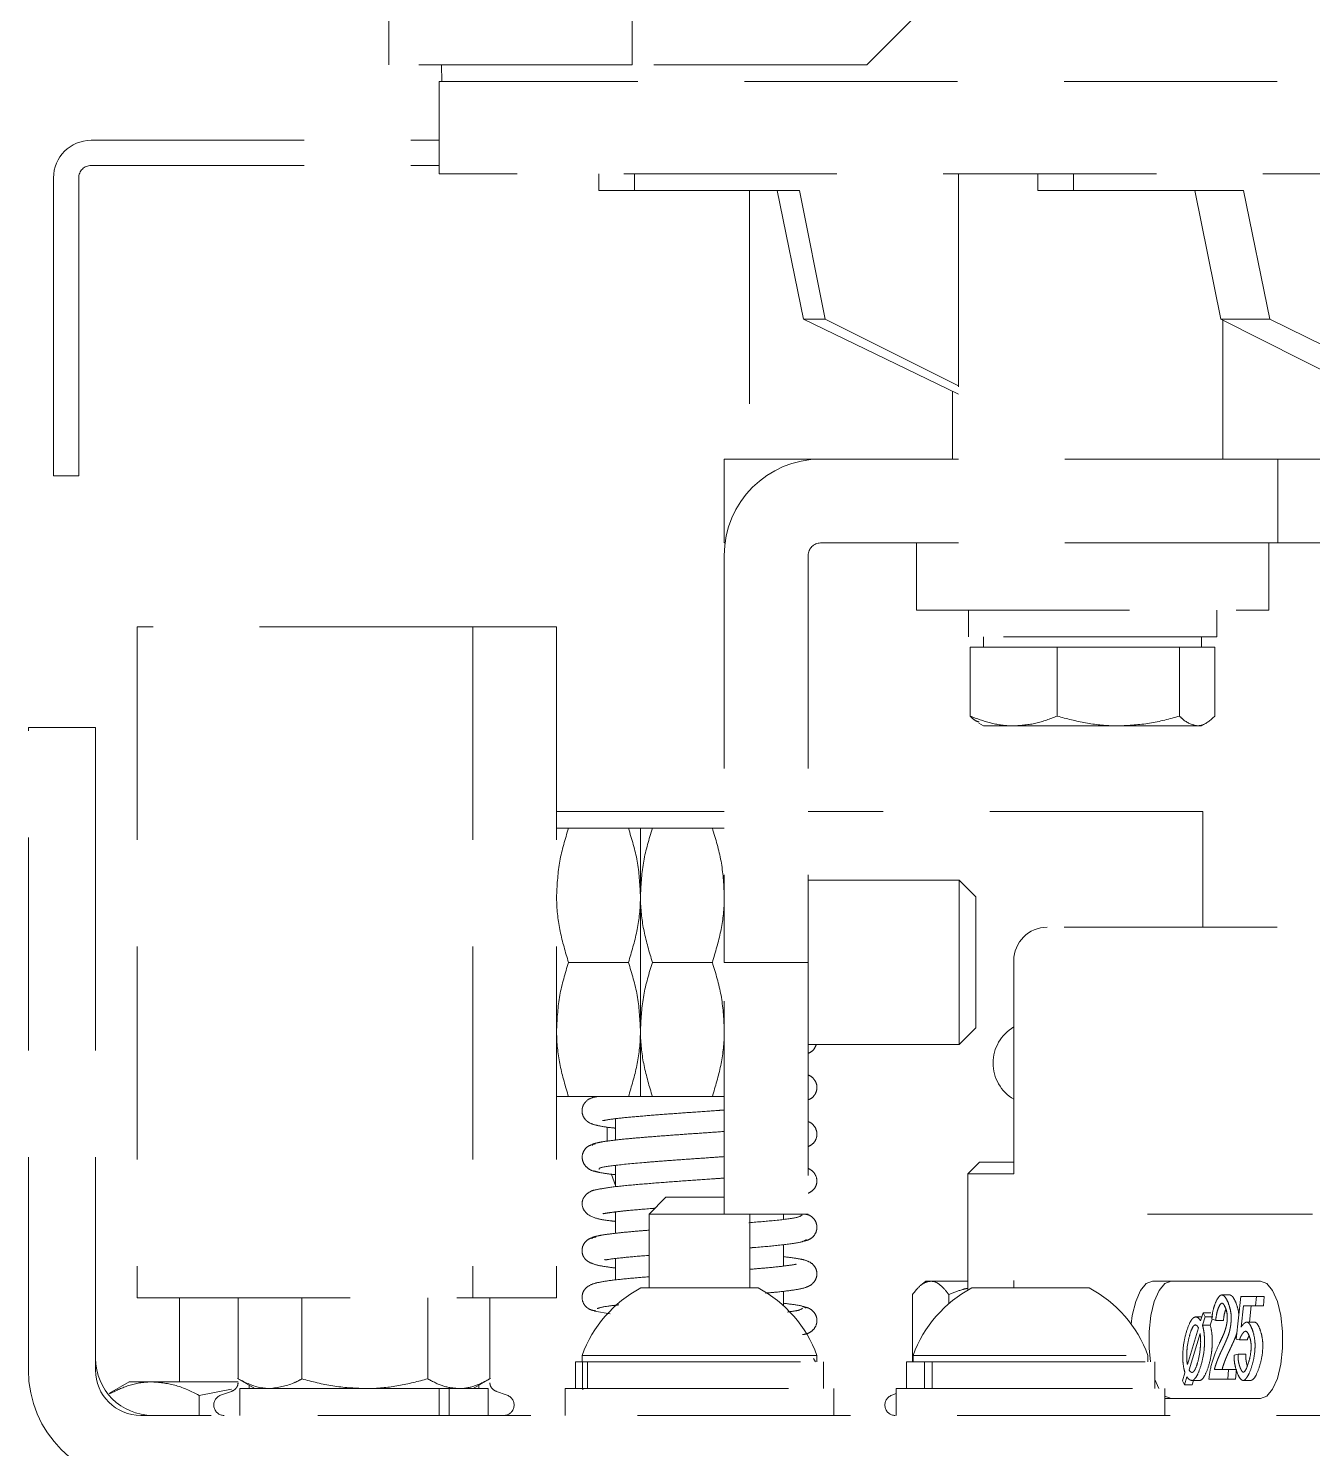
# Model space of a CAD drawing. Header units: millimetres. Extents: x 5227 to 261376, y 53707 to 123566.
# Drawn here: x 94542.3 to 94618.9, y 111475.6 to 111560.2 of the extents above; entities that cross this region are included whole.
import ezdxf

# ---------------------------------------------------------------- set-up
doc = ezdxf.new("R2010")
doc.units = ezdxf.units.MM
doc.linetypes.add('HIDDEN', pattern=[9.525, 6.35, -3.175])
doc.layers.get('0').update_dxf_attribs({"lineweight": 0})
doc.layers.add('PV_DIMENTION_SECOND_ROMANS', color=7, linetype='Continuous', lineweight=0)

# ---------------------------------------------------------------- blocks, each defined once
blk = doc.blocks.new('5251YJ5ET1M5TU')
at = {"color": 252, "linetype": 'HIDDEN', "lineweight": 0, "ltscale": 2}
for p, q in [((51936.867, 114537.852), (51936.867, 114534.852)), ((51951.367, 114534.852), (51951.367, 114537.852)), ((51965.367, 114534.852), (51968.367, 114537.852)), ((51951.367, 114534.852), (51936.867, 114534.852)), ((51940.033, 114533.852), (51940.007, 114534.852)), ((51965.367, 114534.852), (51951.367, 114534.852)), ((51939.867, 114528.352), (51939.867, 114533.852)), ((52008.867, 114533.852), (51939.867, 114533.852)), ((51919.123, 114530.352), (51939.867, 114530.352)), ((51919.123, 114528.852), (51939.867, 114528.852)), ((51916.887, 114520.352), (51916.887, 114528.115)), ((51918.387, 114520.352), (51918.387, 114528.115)), ((52077.867, 114528.352), (51939.867, 114528.352)), ((51949.391, 114527.352), (51949.391, 114528.352)), ((51951.513, 114528.352), (51951.513, 114527.352)), ((51970.815, 114528.352), (51970.815, 114511.352)), ((51975.554, 114527.352), (51975.554, 114528.352)), ((51977.676, 114528.352), (51977.676, 114527.352)), ((51949.391, 114527.352), (51951.513, 114527.352)), ((51951.513, 114527.352), (51961.349, 114527.352)), ((51958.367, 114527.352), (51958.367, 114511.352)), ((51961.592, 114519.688), (51960.019, 114527.352)), ((51961.349, 114527.352), (51962.886, 114519.688)), ((51975.554, 114527.352), (51977.676, 114527.352)), ((51977.676, 114527.352), (51987.807, 114527.352)), ((51986.451, 114519.688), (51984.92, 114527.352)), ((51987.807, 114527.352), (51989.374, 114519.688)), ((51916.887, 114510.352), (51916.887, 114520.352)), ((51918.387, 114520.352), (51918.387, 114510.352)), ((51962.886, 114519.688), (51961.592, 114519.688)), ((51970.815, 114515.216), (51961.592, 114519.688)), ((51970.815, 114515.71), (51962.886, 114519.688)), ((51989.374, 114519.688), (51986.451, 114519.688)), ((51995.546, 114515.102), (51986.451, 114519.688)), ((51986.574, 114519.626), (51986.574, 114511.352)), ((51998.773, 114515.102), (51989.374, 114519.688)), ((51970.475, 114515.38), (51970.475, 114511.352)), ((51956.867, 114506.352), (51956.867, 114511.352)), ((51962.603, 114511.352), (51956.867, 114511.352)), ((51989.867, 114511.352), (51962.603, 114511.352)), ((51989.867, 114506.352), (51989.867, 114511.352)), ((51989.867, 114511.352), (52014.867, 114511.352)), ((51918.387, 114510.352), (51916.887, 114510.352)), ((51956.867, 114506.352), (51956.914, 114506.352)), ((51989.867, 114506.352), (51962.603, 114506.352)), ((51968.315, 114506.352), (51968.315, 114502.352)), ((51989.315, 114502.352), (51989.315, 114506.352)), ((52014.867, 114506.352), (51989.867, 114506.352)), ((51956.867, 114505.615), (51956.867, 114481.352)), ((51961.867, 114505.615), (51961.867, 114481.352)), ((51968.315, 114502.352), (51989.315, 114502.352)), ((51971.415, 114502.352), (51971.415, 114500.752)), ((51971.425, 114500.752), (51971.425, 114502.352)), ((51986.215, 114500.752), (51986.215, 114502.352)), ((51941.867, 114501.352), (51921.867, 114501.352)), ((51921.867, 114501.352), (51921.867, 114461.352)), ((51946.867, 114501.352), (51941.867, 114501.352)), ((51941.867, 114501.352), (51941.867, 114461.352)), ((51946.867, 114501.352), (51946.867, 114461.352)), ((51971.425, 114500.752), (51971.415, 114500.752)), ((51986.215, 114500.752), (51971.425, 114500.752)), ((51971.523, 114500.152), (51971.523, 114496.032)), ((51971.523, 114500.152), (51974.117, 114500.152)), ((51972.315, 114500.752), (51972.315, 114500.152)), ((51974.117, 114500.152), (51976.711, 114500.152)), ((51976.711, 114500.152), (51976.711, 114496.032)), ((51976.711, 114500.152), (51980.357, 114500.152)), ((51980.357, 114500.152), (51984.003, 114500.152)), ((51984.003, 114500.152), (51984.003, 114496.032)), ((51984.003, 114500.152), (51985.054, 114500.152)), ((51985.054, 114500.152), (51986.106, 114500.152)), ((51985.315, 114500.152), (51985.315, 114500.752)), ((51986.106, 114500.152), (51986.106, 114496.032)), ((51915.387, 114495.352), (51919.387, 114495.352)), ((51915.387, 114457.052), (51915.387, 114495.352)), ((51919.387, 114495.352), (51919.387, 114485.352)), ((51972.043, 114495.609), (51972.315, 114495.452)), ((51972.315, 114495.452), (51974.117, 114495.452)), ((51974.117, 114495.452), (51980.357, 114495.452)), ((51980.357, 114495.452), (51985.054, 114495.452)), ((51985.054, 114495.452), (51985.315, 114495.452)), ((51985.315, 114495.452), (51985.586, 114495.609)), ((51956.867, 114490.352), (51946.867, 114490.352)), ((51985.387, 114490.352), (51961.867, 114490.352)), ((51985.387, 114483.452), (51985.387, 114490.352)), ((51951.152, 114489.352), (51947.581, 114489.352)), ((51951.867, 114489.352), (51951.867, 114485.352)), ((51956.152, 114489.352), (51952.581, 114489.352)), ((51970.867, 114486.252), (51961.867, 114486.252)), ((51971.867, 114485.252), (51970.867, 114486.252)), ((51970.867, 114476.452), (51970.867, 114486.252)), ((51919.387, 114457.052), (51919.387, 114485.352)), ((51951.867, 114485.352), (51951.867, 114477.352)), ((51971.867, 114485.252), (51971.867, 114477.452)), ((51951.152, 114481.352), (51947.581, 114481.352)), ((51956.152, 114481.352), (51952.581, 114481.352)), ((51956.867, 114481.352), (51961.867, 114481.352)), ((51956.867, 114466.352), (51956.867, 114481.352)), ((51961.867, 114481.352), (51961.867, 114466.352)), ((51974.117, 114481.452), (51974.117, 114461.952)), ((51951.867, 114473.352), (51951.867, 114477.352)), ((51970.867, 114476.452), (51971.867, 114477.452)), ((51961.867, 114476.452), (51970.867, 114476.452)), ((51951.152, 114473.352), (51947.581, 114473.352)), ((51956.152, 114473.352), (51952.581, 114473.352)), ((51950.387, 114472.033), (51950.387, 114470.763)), ((51949.887, 114470.702), (51949.887, 114471.541)), ((51950.387, 114468.061), (51950.135, 114468.719)), ((51950.387, 114469.259), (51950.387, 114467.984)), ((51972.077, 114469.452), (51971.387, 114468.761)), ((51971.387, 114468.761), (51971.387, 114461.824)), ((51974.117, 114468.761), (51971.387, 114468.761)), ((51974.117, 114469.452), (51972.077, 114469.452)), ((51953.387, 114467.352), (51952.387, 114466.352)), ((51953.387, 114467.352), (51956.867, 114467.352)), ((51950.387, 114466.482), (51950.387, 114465.207)), ((51952.387, 114466.352), (51952.387, 114461.952)), ((51956.867, 114466.352), (51952.387, 114466.352)), ((51961.867, 114466.352), (51956.867, 114466.352)), ((51958.387, 114461.952), (51958.387, 114466.352)), ((51960.387, 114466.043), (51960.387, 114466.352)), ((51991.93, 114466.352), (51982.097, 114466.352)), ((51960.387, 114463.254), (51960.387, 114464.531)), ((51950.387, 114463.701), (51950.387, 114462.428)), ((51951.887, 114461.952), (51957.707, 114461.952)), ((51957.707, 114461.952), (51958.887, 114461.952)), ((51968.887, 114462.352), (51968.583, 114462.11)), ((51968.887, 114462.352), (51969.166, 114462.352)), ((51969.166, 114462.352), (51971.387, 114462.352)), ((51971.617, 114461.952), (51978.617, 114461.952)), ((51982.388, 114462.352), (51988.827, 114462.352)), ((51921.867, 114461.352), (51941.867, 114461.352)), ((51924.387, 114461.352), (51924.387, 114456.352)), ((51927.881, 114461.352), (51927.881, 114456.532)), ((51931.686, 114461.352), (51931.686, 114456.532)), ((51939.192, 114461.352), (51939.192, 114456.532)), ((51941.867, 114461.352), (51946.867, 114461.352)), ((51942.892, 114461.352), (51942.892, 114456.532)), ((51960.387, 114460.899), (51960.387, 114461.752)), ((51968.078, 114457.552), (51968.078, 114461.552)), ((51970.253, 114461.02), (51970.253, 114461.552)), ((51986.524, 114461.537), (51986.987, 114461.537)), ((51987.367, 114458.892), (51987.653, 114461.449)), ((51987.653, 114461.449), (51988.578, 114461.449)), ((51988.578, 114461.449), (51988.532, 114460.881)), ((51988.578, 114461.449), (51989.041, 114461.449)), ((51988.995, 114460.881), (51989.041, 114461.449)), ((51949.135, 114460.564), (51950.071, 114460.401)), ((51950.387, 114460.92), (51950.387, 114460.899)), ((51984.939, 114460.222), (51985.328, 114460.222)), ((51985.258, 114459.989), (51985.402, 114460.47)), ((51985.522, 114460.222), (51985.371, 114459.723)), ((51985.402, 114460.47), (51985.522, 114460.222)), ((51985.865, 114460.47), (51985.402, 114460.47)), ((51985.522, 114460.222), (51985.985, 114460.222)), ((51987.813, 114460.881), (51987.672, 114459.612)), ((51988.532, 114460.881), (51987.813, 114460.881)), ((51988.168, 114459.917), (51988.276, 114460.881)), ((51988.532, 114460.881), (51988.995, 114460.881)), ((51984.467, 114457.379), (51985.129, 114459.566)), ((51985.371, 114459.723), (51985.833, 114459.723)), ((51985.833, 114459.723), (51985.946, 114460.095)), ((51986.153, 114460.016), (51985.925, 114460.104)), ((51986.153, 114460.016), (51986.616, 114460.016)), ((51988.009, 114459.917), (51988.472, 114459.917)), ((51985.222, 114459.235), (51984.564, 114457.07)), ((51987.572, 114458.854), (51987.367, 114458.892)), ((51987.572, 114458.854), (51988.035, 114458.854)), ((51948.387, 114457.932), (51948.387, 114457.552)), ((51948.387, 114457.932), (51960.028, 114457.932)), ((51960.028, 114457.932), (51962.387, 114457.932)), ((51962.306, 114457.552), (51962.187, 114457.75)), ((51962.387, 114457.552), (51962.387, 114457.932)), ((51968.117, 114457.932), (51968.117, 114457.552)), ((51968.117, 114457.932), (51982.117, 114457.932)), ((51982.117, 114457.552), (51982.117, 114457.932)), ((51987.249, 114457.947), (51987.487, 114458.008)), ((51987.949, 114458.008), (51987.487, 114458.008)), ((51947.987, 114457.552), (51947.987, 114455.952)), ((51947.987, 114457.552), (51948.405, 114457.552)), ((51948.405, 114457.552), (51948.405, 114455.952)), ((51948.71, 114457.552), (51948.405, 114457.552)), ((51948.71, 114455.952), (51948.71, 114457.552)), ((51948.71, 114457.552), (51962.787, 114457.552)), ((51962.787, 114455.952), (51962.787, 114457.552)), ((51967.717, 114457.552), (51967.717, 114455.952)), ((51967.717, 114457.552), (51968.797, 114457.552)), ((51968.797, 114457.552), (51968.797, 114455.952)), ((51969.128, 114457.552), (51968.797, 114457.552)), ((51969.128, 114457.552), (51969.25, 114457.552)), ((51969.25, 114457.552), (51982.517, 114457.552)), ((51969.25, 114455.952), (51969.25, 114457.552)), ((51982.517, 114455.952), (51982.517, 114457.552)), ((51984.172, 114456.407), (51984.321, 114456.899)), ((51986.075, 114457.086), (51986.922, 114457.086)), ((51986.922, 114457.086), (51986.878, 114456.518)), ((51986.922, 114457.086), (51987.385, 114457.086)), ((51987.34, 114456.518), (51987.385, 114457.086)), ((51921.387, 114456.352), (51920.212, 114455.674)), ((51921.387, 114456.352), (51922.78, 114456.352)), ((51922.78, 114456.352), (51927.882, 114456.352)), ((51927.487, 114455.926), (51925.558, 114455.548)), ((51927.846, 114456.553), (51928.887, 114455.952)), ((51927.987, 114455.952), (51927.987, 114454.352)), ((51939.865, 114455.952), (51927.987, 114455.952)), ((51928.541, 114456.152), (51928.541, 114455.952)), ((51939.865, 114455.952), (51939.865, 114454.352)), ((51939.891, 114455.952), (51940.475, 114455.952)), ((51940.475, 114454.352), (51940.475, 114455.952)), ((51942.787, 114455.952), (51940.475, 114455.952)), ((51941.887, 114455.952), (51942.928, 114456.553)), ((51942.232, 114456.152), (51942.232, 114455.952)), ((51942.787, 114454.352), (51942.787, 114455.952)), ((51947.387, 114455.952), (51947.387, 114454.352)), ((51947.387, 114455.952), (51947.993, 114455.952)), ((51947.993, 114455.952), (51963.387, 114455.952)), ((51948.43, 114455.952), (51948.425, 114455.887)), ((51963.387, 114454.352), (51963.387, 114455.952)), ((51967.117, 114455.952), (51967.117, 114454.352)), ((51967.117, 114455.952), (51968.497, 114455.952)), ((51968.497, 114455.952), (51983.117, 114455.952)), ((51982.517, 114456.5), (51982.756, 114455.952)), ((51983.117, 114454.352), (51983.117, 114455.952)), ((51984.291, 114456.167), (51984.172, 114456.407)), ((51984.437, 114456.651), (51984.291, 114456.167)), ((51984.291, 114456.167), (51984.753, 114456.167)), ((51984.753, 114456.167), (51984.835, 114456.438)), ((51984.753, 114456.438), (51985.215, 114456.438)), ((51986.878, 114456.518), (51985.747, 114456.518)), ((51986.878, 114456.518), (51987.34, 114456.518)), ((51987.786, 114456.434), (51988.248, 114456.434)), ((51925.558, 114454.352), (51925.558, 114455.548)), ((51927.494, 114455.788), (51926.844, 114455.552)), ((51943.93, 114455.552), (51943.228, 114455.807)), ((51967.117, 114455.651), (51966.844, 114455.552)), ((51988.827, 114455.352), (51983.117, 114455.352)), ((52345.387, 114454.352), (51922.087, 114454.352))]:
    blk.add_line(p, q, dxfattribs=at)
at = {"color": 252, "linetype": 'HIDDEN', "lineweight": 0, "ltscale": 2, "flags": 128}
for points in [[(51981.112, 114459.8), (51981.182, 114460.306), (51981.386, 114461.144), (51981.671, 114461.796), (51982.014, 114462.21), (51982.388, 114462.352)], [(51983.498, 114462.352), (51983.125, 114462.21), (51982.782, 114461.796), (51982.497, 114461.144), (51982.293, 114460.306), (51982.186, 114459.35), (51982.186, 114458.354), (51982.268, 114457.552)], [(51988.827, 114462.352), (51989.201, 114462.21), (51989.544, 114461.796), (51989.829, 114461.144), (51990.033, 114460.306), (51990.14, 114459.35), (51990.14, 114458.354), (51990.033, 114457.398), (51989.829, 114456.56), (51989.544, 114455.908), (51989.201, 114455.494), (51988.827, 114455.352)], [(51983.117, 114455.5), (51983.125, 114455.494), (51983.498, 114455.352)]]:
    blk.add_lwpolyline(points, dxfattribs=at)
at = {"color": 252, "linetype": 'HIDDEN', "lineweight": 0, "ltscale": 2}
for centre, radius, start, end in [((51919.123, 114528.115), 2.237, 90, 180), ((51919.123, 114528.115), 0.737, 90, 180), ((51962.603, 114505.615), 5.737, 90, 180), ((51962.603, 114505.615), 0.737, 90, 180), ((51976.117, 114481.452), 2, 90, 180), ((51975.387, 114475.352), 2.5, 120.5307, 239.4693), ((51955.387, 114455.371), 7.454, 118.00594, 159.90535), ((51955.387, 114455.371), 7.454, 20.09465, 61.99406), ((51975.117, 114455.371), 7.454, 118.00594, 159.90535), ((51975.117, 114455.371), 7.454, 20.09465, 61.99406), ((51922.787, 114457.752), 3.4, 180, 270), ((51922.087, 114457.052), 6.7, 180, 270), ((51922.087, 114457.052), 2.7, 180, 270), ((51927.055, 114454.971), 0.619, 110, 270), ((51943.718, 114454.971), 0.619, 270, 70), ((51967.055, 114454.971), 0.619, 110, 270)]:
    blk.add_arc(centre, radius, start, end, dxfattribs=at)
for points, knots in [([(51974.117, 114495.452), (51974.056, 114495.453), (51973.59, 114495.458), (51972.712, 114495.585), (51971.922, 114495.882), (51971.523, 114496.032)], [0, 0, 0, 0, 0.070077, 0.530778, 1, 1, 1, 1]), ([(51971.523, 114496.032), (51971.6, 114495.952), (51971.772, 114495.771), (51971.95, 114495.715), (51972.049, 114495.685)], [0, 0, 0, 0, 0.444632, 1, 1, 1, 1]), ([(51976.711, 114496.032), (51976.29, 114495.87), (51975.44, 114495.543), (51974.561, 114495.482), (51974.117, 114495.452)], [0, 0, 0, 0, 0.495458, 1, 1, 1, 1]), ([(51980.357, 114495.452), (51980.271, 114495.453), (51979.616, 114495.458), (51978.382, 114495.585), (51977.272, 114495.882), (51976.711, 114496.032)], [0, 0, 0, 0, 0.070077, 0.530778, 1, 1, 1, 1]), ([(51984.003, 114496.032), (51983.411, 114495.87), (51982.216, 114495.543), (51980.98, 114495.482), (51980.357, 114495.452)], [0, 0, 0, 0, 0.495458, 1, 1, 1, 1]), ([(51985.054, 114495.452), (51984.778, 114495.523), (51984.422, 114495.614), (51984.079, 114495.956), (51984.003, 114496.032)], [0, 0, 0, 0, 0.776287, 1, 1, 1, 1]), ([(51986.106, 114496.032), (51985.843, 114495.798), (51985.496, 114495.488), (51985.14, 114495.459), (51985.054, 114495.452)], [0, 0, 0, 0, 0.758149, 1, 1, 1, 1]), ([(51947.581, 114489.352), (51947.381, 114488.702), (51946.978, 114487.391), (51946.904, 114486.036), (51946.867, 114485.352)], [0, 0, 0, 0, 0.495458, 1, 1, 1, 1]), ([(51946.867, 114489.352), (51946.877, 114489.352), (51946.917, 114489.352), (51947.3, 114489.352), (51947.581, 114489.352)], [0, 0, 0, 0, 0.268634, 1, 1, 1, 1]), ([(51951.152, 114489.352), (51951.352, 114488.702), (51951.755, 114487.391), (51951.829, 114486.036), (51951.867, 114485.352)], [0, 0, 0, 0, 0.495458, 1, 1, 1, 1]), ([(51951.867, 114489.352), (51951.856, 114489.352), (51951.817, 114489.352), (51951.433, 114489.352), (51951.152, 114489.352)], [0, 0, 0, 0, 0.268634, 1, 1, 1, 1]), ([(51952.581, 114489.352), (51952.381, 114488.702), (51951.978, 114487.391), (51951.904, 114486.036), (51951.867, 114485.352)], [0, 0, 0, 0, 0.495458, 1, 1, 1, 1]), ([(51951.867, 114489.352), (51951.877, 114489.352), (51951.917, 114489.352), (51952.3, 114489.352), (51952.581, 114489.352)], [0, 0, 0, 0, 0.268634, 1, 1, 1, 1]), ([(51956.152, 114489.352), (51956.352, 114488.702), (51956.755, 114487.391), (51956.829, 114486.036), (51956.867, 114485.352)], [0, 0, 0, 0, 0.495458, 1, 1, 1, 1]), ([(51956.867, 114489.352), (51956.856, 114489.352), (51956.817, 114489.352), (51956.433, 114489.352), (51956.152, 114489.352)], [0, 0, 0, 0, 0.268634, 1, 1, 1, 1]), ([(51946.867, 114485.352), (51946.867, 114485.257), (51946.874, 114484.539), (51947.03, 114483.185), (51947.396, 114481.967), (51947.581, 114481.352)], [0, 0, 0, 0, 0.070086, 0.530782, 1, 1, 1, 1]), ([(51951.867, 114485.352), (51951.866, 114485.257), (51951.859, 114484.539), (51951.703, 114483.185), (51951.337, 114481.967), (51951.152, 114481.352)], [0, 0, 0, 0, 0.070086, 0.530782, 1, 1, 1, 1]), ([(51951.867, 114485.352), (51951.867, 114485.257), (51951.874, 114484.539), (51952.03, 114483.185), (51952.396, 114481.967), (51952.581, 114481.352)], [0, 0, 0, 0, 0.070086, 0.530782, 1, 1, 1, 1]), ([(51956.867, 114485.352), (51956.866, 114485.257), (51956.859, 114484.539), (51956.703, 114483.185), (51956.337, 114481.967), (51956.152, 114481.352)], [0, 0, 0, 0, 0.070086, 0.530782, 1, 1, 1, 1]), ([(52008.864, 114483.452), (52007.532, 114483.452), (52004.829, 114483.452), (52000.776, 114483.452), (51997.069, 114483.452), (51993.774, 114483.452), (51990.893, 114483.452), (51988.179, 114483.452), (51985.667, 114483.452), (51983.4, 114483.452), (51981.42, 114483.452), (51979.737, 114483.452), (51978.235, 114483.452), (51977.045, 114483.452), (51976.259, 114483.452), (51976.164, 114483.452), (51976.117, 114483.452)], [0, 0, 0, 0, 0.077637, 0.157672, 0.239953, 0.304285, 0.368608, 0.434309, 0.5, 0.565701, 0.631392, 0.695725, 0.760047, 0.842337, 0.922374, 1, 1, 1, 1]), ([(51947.581, 114481.352), (51947.381, 114480.702), (51946.978, 114479.391), (51946.904, 114478.036), (51946.867, 114477.352)], [0, 0, 0, 0, 0.495458, 1, 1, 1, 1]), ([(51951.152, 114481.352), (51951.352, 114480.702), (51951.755, 114479.391), (51951.829, 114478.036), (51951.867, 114477.352)], [0, 0, 0, 0, 0.495458, 1, 1, 1, 1]), ([(51952.581, 114481.352), (51952.381, 114480.702), (51951.978, 114479.391), (51951.904, 114478.036), (51951.867, 114477.352)], [0, 0, 0, 0, 0.495458, 1, 1, 1, 1]), ([(51956.152, 114481.352), (51956.352, 114480.702), (51956.755, 114479.391), (51956.829, 114478.036), (51956.867, 114477.352)], [0, 0, 0, 0, 0.495458, 1, 1, 1, 1]), ([(51946.867, 114477.352), (51946.867, 114477.257), (51946.874, 114476.539), (51947.03, 114475.185), (51947.396, 114473.967), (51947.581, 114473.352)], [0, 0, 0, 0, 0.070086, 0.530782, 1, 1, 1, 1]), ([(51951.867, 114477.352), (51951.866, 114477.257), (51951.859, 114476.539), (51951.703, 114475.185), (51951.337, 114473.967), (51951.152, 114473.352)], [0, 0, 0, 0, 0.070086, 0.530782, 1, 1, 1, 1]), ([(51951.867, 114477.352), (51951.867, 114477.257), (51951.874, 114476.539), (51952.03, 114475.185), (51952.396, 114473.967), (51952.581, 114473.352)], [0, 0, 0, 0, 0.070086, 0.530782, 1, 1, 1, 1]), ([(51956.867, 114477.352), (51956.866, 114477.257), (51956.859, 114476.539), (51956.703, 114475.185), (51956.337, 114473.967), (51956.152, 114473.352)], [0, 0, 0, 0, 0.070086, 0.530782, 1, 1, 1, 1]), ([(51961.867, 114475.926), (51961.975, 114475.984), (51962.199, 114476.101), (51962.297, 114476.333), (51962.348, 114476.452)], [0, 0, 0, 0, 0.487139, 1, 1, 1, 1]), ([(51961.867, 114473.172), (51961.909, 114473.184), (51962.029, 114473.218), (51962.197, 114473.368), (51962.33, 114473.584), (51962.405, 114473.851), (51962.368, 114474.157), (51962.156, 114474.488), (51961.983, 114474.606), (51961.874, 114474.64), (51961.867, 114474.642)], [0, 0, 0, 0, 0.097294, 0.278081, 0.364586, 0.450023, 0.605913, 0.735939, 0.983143, 1, 1, 1, 1]), ([(51946.867, 114473.352), (51946.877, 114473.352), (51946.917, 114473.352), (51947.3, 114473.352), (51947.581, 114473.352)], [0, 0, 0, 0, 0.268634, 1, 1, 1, 1]), ([(51949.274, 114473.352), (51949.213, 114473.34), (51948.917, 114473.282), (51948.682, 114473.166), (51948.456, 114472.859), (51948.395, 114472.652), (51948.377, 114472.433), (51948.436, 114472.194), (51948.571, 114471.987), (51948.732, 114471.846), (51948.965, 114471.717), (51949.373, 114471.613), (51949.819, 114471.532), (51950.305, 114471.483), (51950.387, 114471.475)], [0, 0, 0, 0, 0.049244, 0.238858, 0.307762, 0.33651, 0.362417, 0.41123, 0.457287, 0.503946, 0.562982, 0.725682, 0.954152, 1, 1, 1, 1]), ([(51951.867, 114473.352), (51951.856, 114473.352), (51951.817, 114473.352), (51951.433, 114473.352), (51951.152, 114473.352)], [0, 0, 0, 0, 0.268634, 1, 1, 1, 1]), ([(51951.867, 114473.352), (51951.877, 114473.352), (51951.917, 114473.352), (51952.3, 114473.352), (51952.581, 114473.352)], [0, 0, 0, 0, 0.268634, 1, 1, 1, 1]), ([(51956.867, 114473.352), (51956.856, 114473.352), (51956.817, 114473.352), (51956.433, 114473.352), (51956.152, 114473.352)], [0, 0, 0, 0, 0.268634, 1, 1, 1, 1]), ([(51949.611, 114471.933), (51949.611, 114471.93), (51949.61, 114471.913), (51949.996, 114471.999), (51950.912, 114472.103), (51952.197, 114472.215), (51953.578, 114472.323), (51955.005, 114472.426), (51956.124, 114472.501), (51956.729, 114472.547), (51956.867, 114472.557)], [0, 0, 0, 0, 0.0264, 0.169229, 0.350173, 0.515797, 0.666979, 0.806318, 0.956026, 1, 1, 1, 1]), ([(51956.867, 114471.279), (51956.447, 114471.248), (51955.603, 114471.187), (51954.29, 114471.098), (51953.004, 114471.001), (51951.8, 114470.905), (51950.74, 114470.81), (51949.878, 114470.707), (51949.281, 114470.607), (51948.973, 114470.52), (51949.003, 114470.465), (51949.013, 114470.445)], [0, 0, 0, 0, 0.109728, 0.220832, 0.335285, 0.450752, 0.567146, 0.686994, 0.807602, 0.929755, 1, 1, 1, 1]), ([(51961.867, 114470.371), (51961.971, 114470.427), (51962.195, 114470.548), (51962.36, 114470.848), (51962.395, 114471.116), (51962.361, 114471.377), (51962.213, 114471.637), (51962.011, 114471.819), (51961.893, 114471.848), (51961.867, 114471.855)], [0, 0, 0, 0, 0.179406, 0.383741, 0.488581, 0.591513, 0.783154, 0.951915, 1, 1, 1, 1]), ([(51949.188, 114470.536), (51949.049, 114470.509), (51948.81, 114470.462), (51948.535, 114470.22), (51948.375, 114469.893), (51948.401, 114469.477), (51948.646, 114469.118), (51949.016, 114468.907), (51949.273, 114468.869), (51949.399, 114468.85)], [0, 0, 0, 0, 0.146514, 0.253681, 0.385354, 0.536183, 0.694538, 0.850096, 1, 1, 1, 1]), ([(51949.411, 114469.002), (51949.398, 114469.035), (51949.363, 114469.122), (51950.334, 114469.267), (51951.821, 114469.408), (51953.329, 114469.526), (51954.575, 114469.618), (51955.783, 114469.699), (51956.535, 114469.755), (51956.867, 114469.779)], [0, 0, 0, 0, 0.130694, 0.34348, 0.563145, 0.677004, 0.792791, 0.908688, 1, 1, 1, 1]), ([(51949.113, 114468.923), (51949.253, 114468.877), (51949.478, 114468.803), (51950.137, 114468.726), (51950.387, 114468.697)], [0, 0, 0, 0, 0.62202, 1, 1, 1, 1]), ([(51961.867, 114467.595), (51961.976, 114467.649), (51962.148, 114467.733), (51962.378, 114468.09), (51962.411, 114468.507), (51962.172, 114468.915), (51961.964, 114469.024), (51961.867, 114469.075)], [0, 0, 0, 0, 0.253781, 0.399836, 0.592874, 0.809236, 1, 1, 1, 1]), ([(51956.867, 114468.502), (51956.642, 114468.485), (51955.94, 114468.432), (51954.632, 114468.345), (51953.026, 114468.226), (51951.435, 114468.098), (51950.124, 114467.97), (51949.3, 114467.823), (51948.834, 114467.722), (51948.42, 114467.315), (51948.36, 114466.857), (51948.615, 114466.323), (51949.291, 114466.06), (51949.833, 114465.979), (51950.268, 114465.931), (51950.387, 114465.917)], [0, 0, 0, 0, 0.043029, 0.134509, 0.234688, 0.342966, 0.460863, 0.569302, 0.645659, 0.701853, 0.742243, 0.792047, 0.883369, 0.968055, 1, 1, 1, 1]), ([(51949.638, 114466.389), (51949.636, 114466.386), (51949.626, 114466.368), (51949.754, 114466.397), (51950.044, 114466.439), (51950.535, 114466.504), (51951.359, 114466.589), (51952.108, 114466.653), (51952.706, 114466.698), (51952.735, 114466.701)], [0, 0, 0, 0, 0.032497, 0.156589, 0.307733, 0.483154, 0.657322, 0.983152, 1, 1, 1, 1]), ([(51961.499, 114466.302), (51961.434, 114466.25), (51961.298, 114466.143), (51960.123, 114465.986), (51958.889, 114465.885), (51958.335, 114465.839)], [0, 0, 0, 0, 0.337287, 0.702614, 1, 1, 1, 1]), ([(51961.537, 114464.732), (51961.641, 114464.749), (51961.862, 114464.783), (51962.184, 114464.991), (51962.358, 114465.286), (51962.395, 114465.557), (51962.363, 114465.816), (51962.22, 114466.08), (51961.959, 114466.296), (51961.773, 114466.333), (51961.68, 114466.352)], [0, 0, 0, 0, 0.131198, 0.278478, 0.438219, 0.519562, 0.599037, 0.745777, 0.873119, 1, 1, 1, 1]), ([(51952.387, 114465.394), (51952.153, 114465.376), (51951.512, 114465.325), (51950.629, 114465.242), (51949.785, 114465.139), (51949.22, 114465.038), (51948.942, 114464.953), (51948.983, 114464.9), (51948.997, 114464.883)], [0, 0, 0, 0, 0.110996, 0.303559, 0.501566, 0.700371, 0.902768, 1, 1, 1, 1]), ([(51949.202, 114464.988), (51949.076, 114464.966), (51948.829, 114464.924), (51948.527, 114464.667), (51948.391, 114464.368), (51948.381, 114464.07), (51948.445, 114463.856), (51948.614, 114463.592), (51948.972, 114463.387), (51949.55, 114463.244), (51950.107, 114463.174), (51950.387, 114463.139)], [0, 0, 0, 0, 0.080617, 0.157886, 0.221788, 0.266973, 0.318938, 0.386917, 0.569403, 0.783946, 1, 1, 1, 1]), ([(51958.387, 114464.34), (51958.435, 114464.344), (51959.101, 114464.395), (51960.202, 114464.495), (51961.49, 114464.658), (51961.662, 114464.769), (51961.753, 114464.828)], [0, 0, 0, 0, 0.022486, 0.312686, 0.639855, 1, 1, 1, 1]), ([(51949.752, 114463.658), (51949.749, 114463.649), (51949.732, 114463.6), (51950.006, 114463.671), (51950.823, 114463.757), (51951.731, 114463.844), (51952.334, 114463.89), (51952.387, 114463.894)], [0, 0, 0, 0, 0.04224, 0.225931, 0.596723, 0.965044, 1, 1, 1, 1]), ([(51959.312, 114461.642), (51959.561, 114461.663), (51960.241, 114461.722), (51961.09, 114461.839), (51961.639, 114461.927), (51962.043, 114462.122), (51962.249, 114462.334), (51962.365, 114462.562), (51962.397, 114462.812), (51962.349, 114463.078), (51962.136, 114463.411), (51961.756, 114463.596), (51961.294, 114463.704), (51960.706, 114463.777), (51960.387, 114463.817)], [0, 0, 0, 0, 0.087353, 0.239307, 0.389513, 0.458174, 0.492142, 0.526735, 0.560187, 0.590181, 0.638477, 0.725692, 0.851292, 1, 1, 1, 1]), ([(51961.157, 114463.355), (51961.158, 114463.357), (51961.164, 114463.368), (51961.026, 114463.339), (51960.526, 114463.265), (51959.575, 114463.159), (51958.733, 114463.091), (51958.387, 114463.064)], [0, 0, 0, 0, 0.031046, 0.140865, 0.430081, 0.76516, 1, 1, 1, 1]), ([(51952.387, 114462.617), (51952.006, 114462.587), (51951.135, 114462.516), (51950.092, 114462.404), (51949.337, 114462.286), (51948.87, 114462.152), (51948.566, 114461.912), (51948.412, 114461.659), (51948.367, 114461.315), (51948.457, 114461.027), (51948.629, 114460.815), (51948.865, 114460.64), (51949.07, 114460.603), (51949.206, 114460.579)], [0, 0, 0, 0, 0.149187, 0.340946, 0.521884, 0.664359, 0.724947, 0.781431, 0.822093, 0.876516, 0.907246, 0.938713, 1, 1, 1, 1]), ([(51969.166, 114462.352), (51969.024, 114462.326), (51968.737, 114462.272), (51968.375, 114461.937), (51968.158, 114461.656), (51968.078, 114461.552)], [0, 0, 0, 0, 0.379585, 0.769571, 1, 1, 1, 1]), ([(51970.253, 114461.552), (51970.101, 114461.742), (51969.792, 114462.128), (51969.421, 114462.336), (51969.21, 114462.349), (51969.166, 114462.352)], [0, 0, 0, 0, 0.434794, 0.879848, 1, 1, 1, 1]), ([(51971.342, 114461.926), (51971.25, 114461.904), (51970.877, 114461.812), (51970.521, 114461.664), (51970.253, 114461.552)], [0, 0, 0, 0, 0.247028, 1, 1, 1, 1]), ([(51961.752, 114460.743), (51961.677, 114460.801), (51961.55, 114460.899), (51960.72, 114460.998), (51960.387, 114461.037)], [0, 0, 0, 0, 0.598599, 1, 1, 1, 1]), ([(51985.925, 114460.104), (51985.936, 114460.222), (51985.966, 114460.535), (51986.095, 114460.971), (51986.259, 114461.322), (51986.411, 114461.51), (51986.494, 114461.53), (51986.524, 114461.537)], [0, 0, 0, 0, 0.159908, 0.425595, 0.709047, 0.897176, 1, 1, 1, 1]), ([(51986.528, 114461.041), (51986.504, 114461.032), (51986.441, 114461.007), (51986.331, 114460.811), (51986.215, 114460.488), (51986.173, 114460.17), (51986.153, 114460.016)], [0, 0, 0, 0, 0.128473, 0.333666, 0.678614, 1, 1, 1, 1]), ([(51986.524, 114461.537), (51986.563, 114461.524), (51986.671, 114461.488), (51986.833, 114461.242), (51986.97, 114460.896), (51987.05, 114460.548), (51987.078, 114460.325), (51987.079, 114460.218), (51987.08, 114460.199)], [0, 0, 0, 0, 0.146812, 0.403835, 0.676134, 0.847769, 0.973877, 1, 1, 1, 1]), ([(51986.847, 114460.218), (51986.844, 114460.28), (51986.835, 114460.436), (51986.769, 114460.693), (51986.681, 114460.904), (51986.59, 114461.025), (51986.545, 114461.037), (51986.528, 114461.041)], [0, 0, 0, 0, 0.146965, 0.374512, 0.717837, 0.892805, 1, 1, 1, 1]), ([(51987.531, 114460.36), (51987.53, 114460.381), (51987.519, 114460.543), (51987.438, 114460.874), (51987.295, 114461.249), (51987.127, 114461.492), (51987.023, 114461.525), (51986.987, 114461.537)], [0, 0, 0, 0, 0.033016, 0.250356, 0.580198, 0.850798, 1, 1, 1, 1]), ([(51949.295, 114460.722), (51949.452, 114460.772), (51949.68, 114460.844), (51950.363, 114460.919), (51950.575, 114460.942)], [0, 0, 0, 0, 0.691066, 1, 1, 1, 1]), ([(51961.523, 114460.743), (51961.478, 114460.698), (51961.402, 114460.621), (51960.856, 114460.545), (51960.635, 114460.514)], [0, 0, 0, 0, 0.595831, 1, 1, 1, 1]), ([(51961.517, 114459.169), (51961.624, 114459.186), (51961.849, 114459.22), (51962.177, 114459.429), (51962.356, 114459.725), (51962.395, 114459.997), (51962.365, 114460.255), (51962.225, 114460.52), (51961.921, 114460.766), (51961.681, 114460.811), (51961.535, 114460.837)], [0, 0, 0, 0, 0.127418, 0.268107, 0.418821, 0.494983, 0.569034, 0.70465, 0.820653, 1, 1, 1, 1]), ([(51984.191, 114457.939), (51984.198, 114458.083), (51984.219, 114458.527), (51984.362, 114459.224), (51984.565, 114459.807), (51984.77, 114460.151), (51984.885, 114460.2), (51984.939, 114460.222)], [0, 0, 0, 0, 0.134274, 0.415052, 0.716433, 0.868286, 1, 1, 1, 1]), ([(51984.939, 114460.222), (51984.971, 114460.219), (51985.034, 114460.212), (51985.144, 114460.15), (51985.215, 114460.05), (51985.258, 114459.989)], [0, 0, 0, 0, 0.283386, 0.567003, 1, 1, 1, 1]), ([(51986.616, 114460.016), (51986.631, 114460.15), (51986.66, 114460.402), (51986.729, 114460.591), (51986.762, 114460.68)], [0, 0, 0, 0, 0.530164, 1, 1, 1, 1]), ([(51986.817, 114459.837), (51986.822, 114459.869), (51986.832, 114459.932), (51986.844, 114460.06), (51986.846, 114460.156), (51986.847, 114460.218)], [0, 0, 0, 0, 0.262926, 0.525841, 1, 1, 1, 1]), ([(51987.08, 114460.199), (51987.08, 114460.178), (51987.079, 114460.137), (51987.078, 114460.074), (51987.075, 114460.012), (51987.071, 114459.95), (51987.066, 114459.889), (51987.061, 114459.828), (51987.054, 114459.769), (51987.043, 114459.69), (51987.031, 114459.613), (51987.017, 114459.538), (51987.006, 114459.483), (51986.994, 114459.429), (51986.981, 114459.376), (51986.966, 114459.313), (51986.953, 114459.27), (51986.945, 114459.243)], [0, 0, 0, 0, 0.060162, 0.120324, 0.180486, 0.240648, 0.30081, 0.360971, 0.421131, 0.481291, 0.601682, 0.661839, 0.721995, 0.782151, 0.842305, 0.902459, 1, 1, 1, 1]), ([(51984.93, 114459.746), (51984.907, 114459.737), (51984.844, 114459.712), (51984.722, 114459.505), (51984.566, 114459.052), (51984.45, 114458.481), (51984.431, 114458.065), (51984.425, 114457.947)], [0, 0, 0, 0, 0.077664, 0.211327, 0.471286, 0.85019, 1, 1, 1, 1]), ([(51985.129, 114459.566), (51985.103, 114459.614), (51985.048, 114459.711), (51984.975, 114459.744), (51984.936, 114459.745), (51984.93, 114459.746)], [0, 0, 0, 0, 0.448304, 0.917286, 1, 1, 1, 1]), ([(51985.371, 114459.723), (51985.401, 114459.599), (51985.451, 114459.393), (51985.485, 114459.031), (51985.488, 114458.81), (51985.49, 114458.686)], [0, 0, 0, 0, 0.397609, 0.662734, 1, 1, 1, 1]), ([(51985.953, 114458.686), (51985.951, 114458.8), (51985.948, 114459.006), (51985.918, 114459.368), (51985.866, 114459.585), (51985.833, 114459.723)], [0, 0, 0, 0, 0.309989, 0.560386, 1, 1, 1, 1]), ([(51986.426, 114458.747), (51986.469, 114458.839), (51986.533, 114458.976), (51986.617, 114459.166), (51986.657, 114459.268), (51986.677, 114459.319)], [0, 0, 0, 0, 0.499399, 0.749481, 1, 1, 1, 1]), ([(51986.677, 114459.319), (51986.698, 114459.38), (51986.736, 114459.489), (51986.784, 114459.663), (51986.806, 114459.779), (51986.817, 114459.837)], [0, 0, 0, 0, 0.391431, 0.693625, 1, 1, 1, 1]), ([(51987.934, 114459.372), (51987.907, 114459.364), (51987.872, 114459.353), (51987.832, 114459.316), (51987.804, 114459.288), (51987.777, 114459.255), (51987.75, 114459.219), (51987.73, 114459.19), (51987.704, 114459.15), (51987.679, 114459.106), (51987.654, 114459.059), (51987.636, 114459.022), (51987.607, 114458.958), (51987.587, 114458.899), (51987.572, 114458.854)], [0, 0, 0, 0, 0.19342, 0.247164, 0.300903, 0.408428, 0.462163, 0.515897, 0.569631, 0.677139, 0.730875, 0.784611, 0.83835, 1, 1, 1, 1]), ([(51987.672, 114459.612), (51987.685, 114459.635), (51987.705, 114459.67), (51987.74, 114459.718), (51987.768, 114459.753), (51987.798, 114459.784), (51987.82, 114459.806), (51987.842, 114459.827), (51987.872, 114459.852), (51987.911, 114459.881), (51987.959, 114459.909), (51987.993, 114459.914), (51988.009, 114459.917)], [0, 0, 0, 0, 0.131542, 0.197174, 0.328483, 0.394107, 0.459731, 0.525354, 0.590977, 0.722265, 0.860398, 1, 1, 1, 1]), ([(51988.273, 114458.45), (51988.269, 114458.531), (51988.259, 114458.725), (51988.192, 114458.996), (51988.105, 114459.213), (51988.015, 114459.347), (51987.959, 114459.364), (51987.934, 114459.372)], [0, 0, 0, 0, 0.175852, 0.421096, 0.679795, 0.861097, 1, 1, 1, 1]), ([(51988.009, 114459.917), (51988.041, 114459.907), (51988.125, 114459.881), (51988.269, 114459.656), (51988.402, 114459.292), (51988.49, 114458.868), (51988.5, 114458.605), (51988.504, 114458.503)], [0, 0, 0, 0, 0.122409, 0.320146, 0.619531, 0.852075, 1, 1, 1, 1]), ([(51988.967, 114458.503), (51988.962, 114458.616), (51988.95, 114458.9), (51988.858, 114459.311), (51988.732, 114459.646), (51988.599, 114459.869), (51988.513, 114459.902), (51988.472, 114459.917)], [0, 0, 0, 0, 0.163792, 0.410944, 0.669818, 0.845169, 1, 1, 1, 1]), ([(51985.49, 114458.686), (51985.484, 114458.542), (51985.464, 114458.112), (51985.325, 114457.447), (51985.13, 114456.875), (51984.939, 114456.557), (51984.823, 114456.447), (51984.765, 114456.439), (51984.753, 114456.438)], [0, 0, 0, 0, 0.136323, 0.407684, 0.699103, 0.855457, 0.969069, 1, 1, 1, 1]), ([(51984.756, 114456.914), (51984.776, 114456.922), (51984.836, 114456.944), (51984.954, 114457.131), (51985.109, 114457.562), (51985.226, 114458.137), (51985.251, 114458.572), (51985.259, 114458.713)], [0, 0, 0, 0, 0.069422, 0.201593, 0.444892, 0.819693, 1, 1, 1, 1]), ([(51985.215, 114456.438), (51985.247, 114456.448), (51985.345, 114456.478), (51985.535, 114456.757), (51985.752, 114457.31), (51985.916, 114458.014), (51985.943, 114458.508), (51985.953, 114458.686)], [0, 0, 0, 0, 0.079866, 0.243483, 0.530291, 0.830805, 1, 1, 1, 1]), ([(51985.259, 114458.713), (51985.258, 114458.8), (51985.256, 114458.933), (51985.24, 114459.107), (51985.228, 114459.192), (51985.222, 114459.235)], [0, 0, 0, 0, 0.490223, 0.743607, 1, 1, 1, 1]), ([(51985.747, 114456.518), (51985.775, 114456.725), (51985.857, 114457.335), (51986.114, 114458.064), (51986.332, 114458.541), (51986.426, 114458.747)], [0, 0, 0, 0, 0.225994, 0.664938, 1, 1, 1, 1]), ([(51986.945, 114459.243), (51986.935, 114459.21), (51986.915, 114459.146), (51986.882, 114459.058), (51986.847, 114458.971), (51986.818, 114458.901), (51986.789, 114458.832), (51986.765, 114458.777), (51986.741, 114458.722), (51986.723, 114458.682), (51986.705, 114458.642), (51986.687, 114458.601), (51986.669, 114458.561), (51986.65, 114458.521), (51986.632, 114458.482), (51986.614, 114458.442), (51986.589, 114458.39), (51986.565, 114458.337), (51986.54, 114458.285), (51986.517, 114458.237), (51986.49, 114458.18), (51986.469, 114458.136), (51986.459, 114458.114)], [0, 0, 0, 0, 0.073143, 0.146187, 0.219215, 0.29224, 0.328751, 0.401774, 0.438285, 0.474795, 0.511306, 0.547817, 0.584328, 0.620838, 0.657349, 0.69386, 0.730371, 0.803392, 0.839903, 0.876414, 0.938207, 1, 1, 1, 1]), ([(51986.922, 114458.114), (51986.934, 114458.14), (51986.953, 114458.179), (51986.984, 114458.244), (51987.008, 114458.296), (51987.033, 114458.348), (51987.051, 114458.388), (51987.07, 114458.427), (51987.088, 114458.467), (51987.112, 114458.519), (51987.137, 114458.573), (51987.161, 114458.626), (51987.179, 114458.666), (51987.203, 114458.72), (51987.233, 114458.788), (51987.262, 114458.857), (51987.292, 114458.927), (51987.315, 114458.983), (51987.345, 114459.058), (51987.374, 114459.134), (51987.395, 114459.201), (51987.405, 114459.233)], [0, 0, 0, 0, 0.07356, 0.110339, 0.183899, 0.220679, 0.257459, 0.294238, 0.331018, 0.367798, 0.441358, 0.478138, 0.514918, 0.551697, 0.625258, 0.698819, 0.735599, 0.809162, 0.845942, 0.926504, 1, 1, 1, 1]), ([(51988.504, 114458.503), (51988.498, 114458.372), (51988.48, 114457.991), (51988.355, 114457.406), (51988.176, 114456.885), (51987.991, 114456.57), (51987.866, 114456.446), (51987.801, 114456.436), (51987.786, 114456.434)], [0, 0, 0, 0, 0.131134, 0.382357, 0.653653, 0.829309, 0.95973, 1, 1, 1, 1]), ([(51988.035, 114458.854), (51988.045, 114458.885), (51988.061, 114458.933), (51988.084, 114458.989), (51988.102, 114459.029), (51988.121, 114459.067), (51988.134, 114459.091), (51988.14, 114459.103)], [0, 0, 0, 0, 0.334131, 0.500835, 0.667526, 0.834208, 1, 1, 1, 1]), ([(51988.248, 114456.434), (51988.288, 114456.448), (51988.4, 114456.487), (51988.604, 114456.805), (51988.805, 114457.348), (51988.941, 114457.974), (51988.96, 114458.365), (51988.967, 114458.503)], [0, 0, 0, 0, 0.104238, 0.298066, 0.607827, 0.861194, 1, 1, 1, 1]), ([(51984.321, 114456.899), (51984.289, 114457.018), (51984.218, 114457.289), (51984.193, 114457.668), (51984.191, 114457.895), (51984.191, 114457.939)], [0, 0, 0, 0, 0.389729, 0.880645, 1, 1, 1, 1]), ([(51984.425, 114457.947), (51984.426, 114457.863), (51984.428, 114457.725), (51984.442, 114457.533), (51984.459, 114457.431), (51984.467, 114457.379)], [0, 0, 0, 0, 0.429745, 0.711583, 1, 1, 1, 1]), ([(51986.459, 114458.114), (51986.447, 114458.088), (51986.422, 114458.036), (51986.386, 114457.956), (51986.35, 114457.874), (51986.315, 114457.79), (51986.28, 114457.705), (51986.252, 114457.632), (51986.224, 114457.559), (51986.202, 114457.499), (51986.175, 114457.423), (51986.154, 114457.361), (51986.128, 114457.281), (51986.101, 114457.197), (51986.084, 114457.123), (51986.075, 114457.086)], [0, 0, 0, 0, 0.086208, 0.172414, 0.258621, 0.344827, 0.431034, 0.517241, 0.560343, 0.646551, 0.689653, 0.775865, 0.818969, 0.909186, 1, 1, 1, 1]), ([(51986.538, 114457.086), (51986.552, 114457.141), (51986.572, 114457.225), (51986.605, 114457.326), (51986.63, 114457.4), (51986.651, 114457.46), (51986.672, 114457.52), (51986.694, 114457.579), (51986.721, 114457.649), (51986.748, 114457.717), (51986.776, 114457.785), (51986.803, 114457.851), (51986.837, 114457.929), (51986.876, 114458.018), (51986.906, 114458.082), (51986.922, 114458.114)], [0, 0, 0, 0, 0.137534, 0.205861, 0.274182, 0.342501, 0.376658, 0.444976, 0.513292, 0.581609, 0.649925, 0.718241, 0.786557, 0.893251, 1, 1, 1, 1]), ([(51987.247, 114457.844), (51987.247, 114457.855), (51987.247, 114457.878), (51987.248, 114457.913), (51987.248, 114457.935), (51987.249, 114457.947)], [0, 0, 0, 0, 0.333649, 0.6668, 1, 1, 1, 1]), ([(51987.786, 114456.434), (51987.75, 114456.446), (51987.653, 114456.478), (51987.493, 114456.729), (51987.357, 114457.105), (51987.267, 114457.51), (51987.253, 114457.743), (51987.247, 114457.844)], [0, 0, 0, 0, 0.132835, 0.357007, 0.670676, 0.858066, 1, 1, 1, 1]), ([(51987.487, 114458.008), (51987.486, 114457.986), (51987.485, 114457.948), (51987.484, 114457.894), (51987.484, 114457.863), (51987.484, 114457.848)], [0, 0, 0, 0, 0.416858, 0.708404, 1, 1, 1, 1]), ([(51987.484, 114457.848), (51987.487, 114457.794), (51987.492, 114457.683), (51987.515, 114457.555), (51987.536, 114457.455), (51987.56, 114457.359), (51987.587, 114457.269), (51987.617, 114457.187), (51987.64, 114457.129), (51987.666, 114457.075), (51987.692, 114457.026), (51987.73, 114456.97), (51987.767, 114456.931), (51987.795, 114456.926), (51987.801, 114456.925)], [0, 0, 0, 0, 0.122308, 0.251762, 0.316273, 0.380778, 0.509965, 0.574469, 0.638977, 0.70349, 0.768015, 0.832559, 0.962672, 1, 1, 1, 1]), ([(51987.801, 114456.925), (51987.819, 114456.932), (51987.872, 114456.952), (51987.988, 114457.136), (51988.127, 114457.508), (51988.243, 114457.987), (51988.266, 114458.33), (51988.273, 114458.45)], [0, 0, 0, 0, 0.066833, 0.204759, 0.500009, 0.824792, 1, 1, 1, 1]), ([(51987.947, 114457.848), (51987.947, 114457.863), (51987.947, 114457.898), (51987.948, 114457.951), (51987.949, 114457.989), (51987.949, 114458.008)], [0, 0, 0, 0, 0.291494, 0.645741, 1, 1, 1, 1]), ([(51988.038, 114457.309), (51988.028, 114457.344), (51988.013, 114457.397), (51987.991, 114457.491), (51987.975, 114457.569), (51987.956, 114457.692), (51987.95, 114457.781), (51987.947, 114457.848)], [0, 0, 0, 0, 0.220449, 0.331008, 0.552373, 0.662955, 1, 1, 1, 1]), ([(51984.564, 114457.07), (51984.591, 114457.027), (51984.634, 114456.96), (51984.701, 114456.92), (51984.737, 114456.916), (51984.756, 114456.914)], [0, 0, 0, 0, 0.469987, 0.731585, 1, 1, 1, 1]), ([(51922.78, 114456.352), (51922.714, 114456.351), (51922.216, 114456.343), (51921.342, 114456.186), (51920.561, 114455.808), (51920.199, 114455.633)], [0, 0, 0, 0, 0.07549, 0.571675, 1, 1, 1, 1]), ([(51925.558, 114455.548), (51925.107, 114455.773), (51924.196, 114456.226), (51923.255, 114456.31), (51922.78, 114456.352)], [0, 0, 0, 0, 0.495458, 1, 1, 1, 1]), ([(51927.882, 114456.288), (51927.876, 114456.235), (51927.864, 114456.129), (51927.779, 114455.984), (51927.656, 114455.865), (51927.549, 114455.809), (51927.493, 114455.788), (51927.492, 114455.787)], [0, 0, 0, 0, 0.236168, 0.471367, 0.732415, 0.993147, 1, 1, 1, 1]), ([(51927.885, 114456.288), (51927.879, 114456.235), (51927.868, 114456.129), (51927.782, 114455.984), (51927.659, 114455.865), (51927.553, 114455.809), (51927.496, 114455.788), (51927.495, 114455.787)], [0, 0, 0, 0, 0.236168, 0.471367, 0.732415, 0.993147, 1, 1, 1, 1]), ([(51929.784, 114455.952), (51929.611, 114455.961), (51928.967, 114455.993), (51928.34, 114456.304), (51927.881, 114456.532)], [0, 0, 0, 0, 0.268634, 1, 1, 1, 1]), ([(51931.686, 114456.532), (51931.527, 114456.445), (51930.907, 114456.105), (51930.262, 114456.017), (51929.784, 114455.952)], [0, 0, 0, 0, 0.257551, 1, 1, 1, 1]), ([(51931.686, 114456.532), (51932.296, 114456.37), (51933.526, 114456.043), (51934.797, 114455.982), (51935.439, 114455.952)], [0, 0, 0, 0, 0.495458, 1, 1, 1, 1]), ([(51935.439, 114455.952), (51935.528, 114455.953), (51936.202, 114455.958), (51937.472, 114456.085), (51938.615, 114456.382), (51939.192, 114456.532)], [0, 0, 0, 0, 0.070077, 0.530778, 1, 1, 1, 1]), ([(51939.192, 114456.532), (51939.492, 114456.37), (51940.099, 114456.043), (51940.726, 114455.982), (51941.042, 114455.952)], [0, 0, 0, 0, 0.495458, 1, 1, 1, 1]), ([(51941.042, 114455.952), (51941.086, 114455.953), (51941.418, 114455.958), (51942.044, 114456.085), (51942.608, 114456.382), (51942.892, 114456.532)], [0, 0, 0, 0, 0.070077, 0.530778, 1, 1, 1, 1]), ([(51943.282, 114455.787), (51943.28, 114455.788), (51943.224, 114455.809), (51943.118, 114455.865), (51942.994, 114455.984), (51942.909, 114456.129), (51942.897, 114456.235), (51942.892, 114456.288)], [0, 0, 0, 0, 0.006853, 0.267585, 0.528633, 0.763832, 1, 1, 1, 1]), ([(51984.753, 114456.438), (51984.721, 114456.441), (51984.658, 114456.447), (51984.549, 114456.506), (51984.479, 114456.597), (51984.437, 114456.651)], [0, 0, 0, 0, 0.287863, 0.575913, 1, 1, 1, 1])]:
    blk.add_open_spline(points, degree=3, knots=knots, dxfattribs=at)

msp = doc.modelspace()

# ---------------------------------------------------------------- block references
at = {"layer": 'PV_DIMENTION_SECOND_ROMANS'}
msp.add_blockref('5251YJ5ET1M5TU', (42626.955, -2976.825), dxfattribs=at)

doc.saveas('drawing.dxf')
